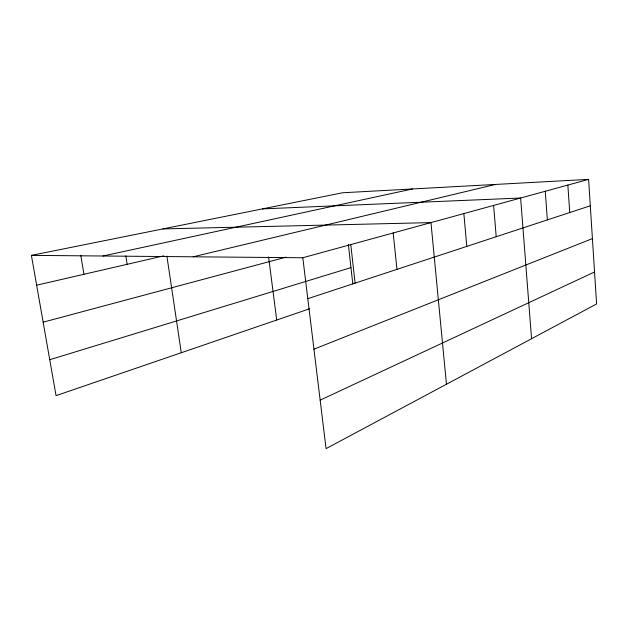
<?xml version="1.0" encoding="UTF-8"?>
<svg xmlns="http://www.w3.org/2000/svg" width="628" height="628" viewBox="0 0 628 628"><rect width="100%" height="100%" fill="white"/><g stroke="black" fill="none" stroke-linecap="round" stroke-linejoin="round"><path stroke-width="0.94" d="M320.17 400.146L594.551 271.971M313.953 349.176L592.408 238.601M309.69 308.733L56.049 395.632L31.4 255.376L342.535 192.772L588.609 179.373L596.6 303.944L326.073 448.627L302.806 257.755L588.609 179.373M307.799 298.677L590.304 205.788M49.738 359.726L350.958 267.622M43.144 322.188L286.03 257.158M193.181 256.797L495.39 184.451M36.644 285.198L163.932 255.832M102.953 256.004L412.565 188.957M262.41 208.889L520.62 198.024L531.563 338.728M162.848 228.922L430.965 222.61L446.445 384.25M31.4 255.376L302.806 257.755M80.777 255.266L83.932 274.287M125.804 255.832L127.139 264.317M166.899 256.138L181.28 352.724M268.596 256.946L276.713 320.029M348.352 244.449L352.795 283.974M350.777 244.598L355.095 283.126M393.191 232.972L396.959 269.365M463.864 213.591L466.792 246.404M493.608 205.427L496.206 236.725M545.269 191.257L547.357 219.91M567.853 185.072L569.729 212.554"/></g></svg>
